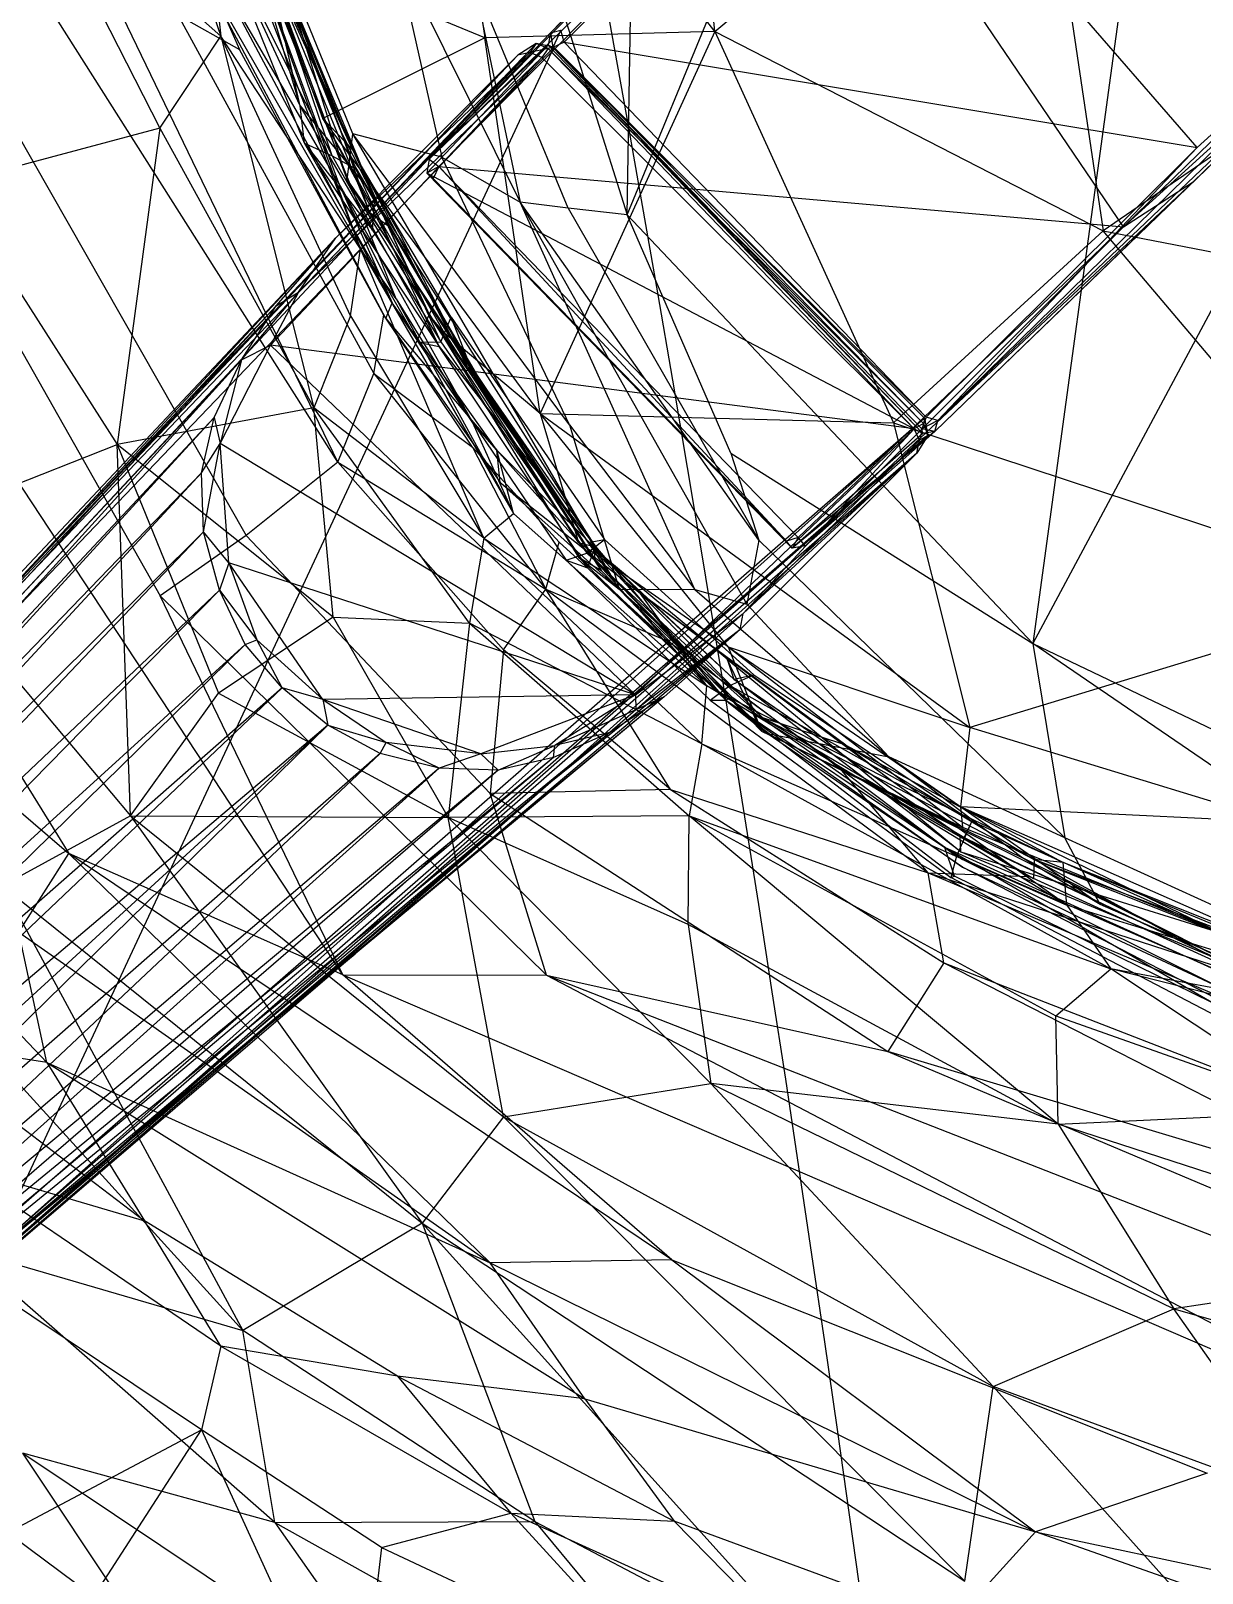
# Model space of a CAD drawing. Extents: x 11992 to 29481, y -6727 to 6811.
# Drawn here: x 17025.2 to 17106, y -2082.4 to -1976 of the extents above; entities that cross this region are included whole.
import ezdxf

# ---------------------------------------------------------------- set-up
doc = ezdxf.new("R2010")
doc.units = 0
doc.header["$MEASUREMENT"] = 0
doc.layers.get('0').update_dxf_attribs({"color": 8, "linetype": 'CONTINUOUS'})
doc.layers.add('zoylight 5回路', color=4, linetype='CONTINUOUS')

msp = doc.modelspace()

# ---------------------------------------------------------------- linework, layer by layer
for p, q in [((17066.38, -1988.69, -2066.85), (17070.26, -1758.35, -2066.75)), ((17066.38, -1988.69, -2066.85), (17114.25, -1872.53, -2064.05)), ((17114.25, -1872.53, -2064.05), (17094.37, -2018.26, -2065.02)), ((17072.42, -1976.05, -1987.05), (17067.12, -1919.54, -1983.38)), ((17052.62, -1949.84, -1991.11), (17056.55, -1976.49, -1994.28)), ((17072.42, -1976.05, -1987.05), (17052.62, -1949.84, -1991.11)), ((17031.07, -1955.19, -1947.44), (17038.34, -1976.37, -1948.27)), ((17043.82, -1981.18, -2006.27), (17036.13, -1955.57, -2007.04)), ((17128.14, -1955.13, -2063.41), (17094.37, -2018.26, -2065.02)), ((17061.08, -1976.14, -2067.15), (17080.25, -1956.31, -2067.24)), ((17062.02, -1976.79, -2065.98), (17081.98, -1956.72, -2065.64)), ((17105.71, -1984.06, -2065.64), (17081.98, -1956.72, -2065.64)), ((17072.42, -1976.05, -1987.05), (17094.45, -1957.58, -1979.5)), ((17094.45, -1957.58, -1979.5), (17099.22, -1989.81, -1982.55)), ((17052.72, -1984.85, -2112.26), (17079.7, -1958.65, -2113.77)), ((17053.38, -1985.36, -2113.44), (17079.7, -1958.65, -2113.77)), ((17100.61, -1989.53, -2113.77), (17079.7, -1958.65, -2113.77)), ((17052.72, -1984.85, -2112.26), (17077.36, -1959.59, -2112.16)), ((17061.08, -1976.14, -2067.15), (17077.36, -1959.59, -2112.16)), ((17036.72, -1962.07, -1978.47), (17038.34, -1976.37, -1948.27)), ((17036.72, -1962.07, -1978.47), (17047.98, -1991.04, -1978.6)), ((17047.98, -1991.04, -1978.6), (17037.53, -1962.26, -2010.36)), ((17037.53, -1962.26, -2010.36), (17046.46, -1986.49, -2024.39)), ((17050.44, -1994.5, -2005.25), (17037.53, -1962.26, -2010.36)), ((17033.84, -1964.15, -2053.99), (17039.62, -1977.29, -2054.26)), ((17024.74, -1964.33, -1905.97), (17038.34, -1976.37, -1948.27)), ((17024.74, -1964.33, -1905.97), (17034.13, -1982.71, -1913.79)), ((17039.24, -1964.59, -2012.28), (17047.65, -1985.53, -2013.67)), ((17046.01, -1984.62, -2012.48), (17039.24, -1964.59, -2012.28)), ((17126.93, -1964.55, -2066), (17087.8, -2002.88, -2066.36)), ((17126.93, -1964.55, -2066), (17105.71, -1984.06, -2065.64)), ((17046.75, -2041.13, -2070.78), (16996.96, -1965.52, -2070.35)), ((17125.34, -1965.46, -2113.59), (17100.61, -1989.53, -2113.77)), ((17126.41, -1966.1, -2112.63), (17100.61, -1989.53, -2113.77)), ((17126.41, -1966.1, -2112.63), (17105.43, -1986.41, -2112.22)), ((17059.34, -1966.45, -2066.95), (17066.38, -1988.69, -2066.85)), ((17087.6, -2003.65, -2067.2), (17125.99, -1966.53, -2067.24)), ((17087.8, -2002.88, -2066.36), (17125.99, -1966.53, -2067.24)), ((17125.99, -1966.53, -2067.24), (17105.43, -1986.41, -2112.22)), ((17007.85, -1968.55, -2069.93), (17034.14, -2014.98, -2070.36)), ((17043.82, -1981.18, -2006.27), (17038.13, -1968.94, -2007.81)), ((17038.13, -1968.94, -2007.81), (17046.01, -1984.62, -2012.48)), ((17044.1, -1983.74, -2008.18), (17038.13, -1968.94, -2007.81)), ((17040.82, -1969.46, -2012.16), (17047.06, -1986.28, -2013.65)), ((17040.82, -1969.46, -2012.16), (17048.6, -1988.5, -2012.23)), ((17047.45, -1983.11, -2027.38), (17041.89, -1969.53, -2022.95)), ((17047.06, -1986.28, -2013.65), (17041.89, -1969.53, -2022.95)), ((17129.62, -1968.9, -1974.66), (17099.22, -1989.81, -1982.55)), ((17050.15, -1994.77, -2048.01), (17036.1, -1970.27, -2054.07)), ((17049.71, -1995.84, -2054.86), (17036.1, -1970.27, -2054.07)), ((17047.41, -1984.18, -2007.78), (17040.98, -1970.05, -2006.82)), ((17056.55, -1976.49, -1994.28), (17040.98, -1970.05, -2006.82)), ((17045.38, -1982.05, -2006.88), (17040.98, -1970.05, -2006.82)), ((17041.76, -1970.1, -2012.37), (17046.63, -1982.97, -2012.84)), ((17047.39, -1985, -2012.88), (17041.76, -1970.1, -2012.37)), ((17050.38, -1970.48, -2055.82), (17058.99, -1987.81, -2061.53)), ((17050.38, -1970.48, -2055.82), (17053.58, -1984.72, -2050.11)), ((17041.41, -1970.73, -2006.81), (17048.95, -1987.46, -2007.07)), ((17043.82, -1981.18, -2006.27), (17041.41, -1970.73, -2006.81)), ((17047.41, -1984.18, -2007.78), (17042.13, -1971.17, -2007.78)), ((17042.13, -1971.17, -2007.78), (17047.97, -1985.22, -2007.86)), ((17046.4, -2005.75, -2064.95), (17030.18, -1972.13, -2062.49)), ((17037.96, -1971.91, -2047.29), (17050.15, -1994.77, -2048.01)), ((17046.46, -1986.49, -2024.39), (17037.96, -1971.91, -2047.29)), ((17062.29, -1988.23, -2065.4), (17055.77, -1972.47, -2065.23)), ((17055.77, -1972.47, -2065.23), (17058.99, -1987.81, -2061.53)), ((17046.4, -2005.75, -2064.95), (17027.12, -1975.34, -2065.5)), ((17035.37, -1974.9, -2059.13), (17039.62, -1977.29, -2054.26)), ((17035.37, -1974.9, -2059.13), (17048.89, -1999.65, -2059.83)), ((17060.1, -1976.88, -2067.28), (17002.1, -2037.64, -2360.91)), ((17060.1, -1976.88, -2067.28), (17003.16, -2037.84, -2360.97)), ((17020.79, -1976.98, -2068.55), (17040.08, -2010.81, -2069.04)), ((17034.13, -1982.71, -1913.79), (17038.34, -1976.37, -1948.27)), ((17047.98, -1991.04, -1978.6), (17038.34, -1976.37, -1948.27)), ((17038.34, -1976.37, -1948.27), (17044.76, -2002.02, -1915.23)), ((17047.28, -1995.66, -1948.66), (17038.34, -1976.37, -1948.27)), ((17056.55, -1976.49, -1994.28), (17045.38, -1982.05, -2006.88)), ((17060.91, -1976.98, -2067.1), (17052.55, -1985.82, -2112.65)), ((17061.08, -1976.14, -2067.15), (17052.72, -1984.85, -2112.26)), ((17052.72, -1984.85, -2112.26), (17060.91, -1976.98, -2067.1)), ((17072.42, -1976.05, -1987.05), (17056.55, -1976.49, -1994.28)), ((17060.36, -2002.41, -2001.41), (17056.55, -1976.49, -1994.28)), ((17060.1, -1976.88, -2067.28), (17058.82, -1977.69, -2067.13)), ((17060.1, -1976.88, -2067.28), (17059.66, -1977.5, -2066.26)), ((17061.3, -1977.13, -2067.17), (17060.1, -1976.88, -2067.28)), ((17060.91, -1977.21, -2066.29), (17060.1, -1976.88, -2067.28)), ((17072.42, -1976.05, -1987.05), (17060.36, -2002.41, -2001.41)), ((17061.08, -1976.14, -2067.15), (17060.91, -1976.98, -2067.1)), ((17061.24, -1977.14, -2066.46), (17060.91, -1976.98, -2067.1)), ((17086.77, -2003.78, -2067.17), (17060.91, -1976.98, -2067.1)), ((17061.08, -1976.14, -2067.15), (17061.8, -1975.95, -2066.36)), ((17061.08, -1976.14, -2067.15), (17061.24, -1977.14, -2066.46)), ((17061.8, -1975.95, -2066.36), (17061.24, -1977.14, -2066.46)), ((17062.02, -1976.79, -2065.98), (17061.24, -1977.14, -2066.46)), ((17062.02, -1976.79, -2065.98), (17061.8, -1975.95, -2066.36)), ((17062.02, -1976.79, -2065.98), (17105.71, -1984.06, -2065.64)), ((17062.02, -1976.79, -2065.98), (17087, -2002.65, -2065.99)), ((17072.42, -1976.05, -1987.05), (17084.75, -2003.04, -1989.67)), ((17072.42, -1976.05, -1987.05), (17099.22, -1989.81, -1982.55)), ((17058.82, -1977.69, -2067.13), (16993.86, -2045.97, -2399.01)), ((17058.82, -1977.69, -2067.13), (17002.1, -2037.64, -2360.91)), ((17061.3, -1977.13, -2067.17), (17003.16, -2037.84, -2360.97)), ((17061.3, -1977.13, -2067.17), (17023.64, -2057.91, -2361.45)), ((17049.58, -1995.62, -2054.85), (17039.62, -1977.29, -2054.26)), ((17060.48, -1977.83, -2065.84), (17041.76, -1997.68, -2065.78)), ((17043.7, -1994.04, -2066), (17059.66, -1977.5, -2066.26)), ((17060.48, -1977.83, -2065.84), (17043.7, -1994.04, -2066)), ((17046.26, -1990.29, -2067.01), (17059.66, -1977.5, -2066.26)), ((17046.26, -1990.29, -2067.01), (17058.82, -1977.69, -2067.13)), ((17059.66, -1977.5, -2066.26), (17058.82, -1977.69, -2067.13)), ((17060.91, -1977.21, -2066.29), (17059.66, -1977.5, -2066.26)), ((17060.48, -1977.83, -2065.84), (17059.66, -1977.5, -2066.26)), ((17060.91, -1977.21, -2066.29), (17060.48, -1977.83, -2065.84)), ((17060.48, -1977.83, -2065.84), (17086.17, -2003.45, -2065.83)), ((17061.3, -1977.13, -2067.17), (17060.91, -1977.21, -2066.29)), ((17060.91, -1977.21, -2066.29), (17086.82, -2003.08, -2066.33)), ((17060.91, -1977.21, -2066.29), (17086.17, -2003.45, -2065.83)), ((17086.71, -2003.46, -2066.49), (17061.24, -1977.14, -2066.46)), ((17087, -2002.65, -2065.99), (17061.24, -1977.14, -2066.46)), ((17086.77, -2003.78, -2067.17), (17061.24, -1977.14, -2066.46)), ((17061.3, -1977.13, -2067.17), (17086.82, -2003.08, -2066.33)), ((17061.3, -1977.13, -2067.17), (17086.88, -2002.73, -2067.23)), ((17048.81, -1989.75, -2007.24), (17043.82, -1981.18, -2006.27)), ((17043.82, -1981.18, -2006.27), (17048.95, -1987.46, -2007.07)), ((17044.1, -1983.74, -2008.18), (17043.82, -1981.18, -2006.27)), ((17060.36, -2002.41, -2001.41), (17045.38, -1982.05, -2006.88)), ((17053.76, -1996.87, -2005.03), (17045.38, -1982.05, -2006.88)), ((17045.38, -1982.05, -2006.88), (17052.76, -1995.66, -2008.06)), ((17045.38, -1982.05, -2006.88), (17047.41, -1984.18, -2007.78)), ((16996.67, -1982.46, -2069.85), (17027.85, -2032.76, -2069.98)), ((17034.13, -1982.71, -1913.79), (17019.69, -1986.56, -1853.44)), ((17034.13, -1982.71, -1913.79), (17031.18, -2004.55, -1856.57)), ((17034.13, -1982.71, -1913.79), (17044.76, -2002.02, -1915.23)), ((17048.6, -1988.5, -2012.23), (17046.63, -1982.97, -2012.84)), ((17049.94, -1989.51, -2013.15), (17046.63, -1982.97, -2012.84)), ((17047.06, -1986.28, -2013.65), (17047.45, -1983.11, -2027.38)), ((17062.4, -2003.18, -2048.01), (17047.45, -1983.11, -2027.38)), ((17053.58, -1984.72, -2050.11), (17047.45, -1983.11, -2027.38)), ((17065.82, -2014.52, -2032.78), (17047.45, -1983.11, -2027.38)), ((17051.95, -1997.48, -2009.05), (17044.1, -1983.74, -2008.18)), ((17044.1, -1983.74, -2008.18), (17053.39, -1997.79, -2013.46)), ((17044.1, -1983.74, -2008.18), (17046.01, -1984.62, -2012.48)), ((17044.1, -1983.74, -2008.18), (17048.81, -1989.75, -2007.24)), ((17055.38, -1999.23, -2007.39), (17047.41, -1984.18, -2007.78)), ((17047.41, -1984.18, -2007.78), (17052.76, -1995.66, -2008.06)), ((17087, -2002.65, -2065.99), (17105.71, -1984.06, -2065.64)), ((17087.8, -2002.88, -2066.36), (17105.71, -1984.06, -2065.64)), ((17046.01, -1984.62, -2012.48), (17053.39, -1997.79, -2013.46)), ((17046.01, -1984.62, -2012.48), (17047.65, -1985.53, -2013.67)), ((17056.3, -2000.21, -2013.81), (17047.39, -1985, -2012.88)), ((17047.39, -1985, -2012.88), (17047.65, -1985.53, -2013.67)), ((17056.3, -2000.21, -2013.81), (17047.65, -1985.53, -2013.67)), ((17053.39, -1997.79, -2013.46), (17047.65, -1985.53, -2013.67)), ((17064.19, -2011.58, -2015.83), (17047.65, -1985.53, -2013.67)), ((17054.22, -1995.75, -2006.81), (17047.97, -1985.22, -2007.86)), ((17048.95, -1987.46, -2007.07), (17047.97, -1985.22, -2007.86)), ((17050.72, -1990.06, -2008.13), (17047.97, -1985.22, -2007.86)), ((17052.72, -1984.85, -2112.26), (17052.55, -1985.82, -2112.65)), ((17053.38, -1985.36, -2113.44), (17052.55, -1985.82, -2112.65)), ((17052.72, -1984.85, -2112.26), (17053.38, -1985.36, -2113.44)), ((17053.38, -1985.36, -2113.44), (17052.99, -1986.19, -2113.19)), ((17053.38, -1985.36, -2113.44), (17100.61, -1989.53, -2113.77)), ((17053.38, -1985.36, -2113.44), (17078.18, -2010.96, -2113.41)), ((17053.38, -1985.36, -2113.44), (17077.36, -2011.22, -2113.21)), ((17062.4, -2003.18, -2048.01), (17053.58, -1984.72, -2050.11)), ((17053.58, -1984.72, -2050.11), (17058.99, -1987.81, -2061.53)), ((17019.69, -1986.56, -1853.44), (17031.18, -2004.55, -1856.57)), ((17050.44, -1994.5, -2005.25), (17046.46, -1986.49, -2024.39)), ((17046.46, -1986.49, -2024.39), (17050.15, -1994.77, -2048.01)), ((17046.46, -1986.49, -2024.39), (17055.73, -2003.04, -2021.26)), ((17047.06, -1986.28, -2013.65), (17065.82, -2014.52, -2032.78)), ((17047.06, -1986.28, -2013.65), (17048.6, -1988.5, -2012.23)), ((17063.07, -2012.36, -2014.02), (17047.06, -1986.28, -2013.65)), ((17052.99, -1986.19, -2113.19), (17052.55, -1985.82, -2112.65)), ((17077.76, -2011.7, -2112.68), (17052.55, -1985.82, -2112.65)), ((17086.77, -2003.78, -2067.17), (17052.55, -1985.82, -2112.65)), ((17052.99, -1986.19, -2113.19), (17077.36, -2011.22, -2113.21)), ((17052.99, -1986.19, -2113.19), (17077.76, -2011.7, -2112.68)), ((17078.68, -2011.52, -2112.3), (17105.43, -1986.41, -2112.22)), ((17087.6, -2003.65, -2067.2), (17105.43, -1986.41, -2112.22)), ((17100.61, -1989.53, -2113.77), (17105.43, -1986.41, -2112.22)), ((17048.81, -1989.75, -2007.24), (17048.95, -1987.46, -2007.07)), ((17053.51, -1997.45, -2006.32), (17048.95, -1987.46, -2007.07)), ((17048.6, -1988.5, -2012.23), (17049.94, -1989.51, -2013.15)), ((17056.24, -2000.18, -2013.81), (17048.6, -1988.5, -2012.23)), ((17064.59, -2013.25, -2013.75), (17048.6, -1988.5, -2012.23)), ((17062.29, -1988.23, -2065.4), (17058.99, -1987.81, -2061.53)), ((17075.45, -2011.13, -2063.78), (17058.99, -1987.81, -2061.53)), ((17071.04, -2014.54, -2053.5), (17058.99, -1987.81, -2061.53)), ((17058.99, -1987.81, -2061.53), (17074.63, -2015.55, -2058.73)), ((17062.29, -1988.23, -2065.4), (17075.45, -2011.13, -2063.78)), ((17066.38, -1988.69, -2066.85), (17062.29, -1988.23, -2065.4)), ((17073.53, -2005.14, -2065.24), (17066.38, -1988.69, -2066.85)), ((17066.38, -1988.69, -2066.85), (17094.37, -2018.26, -2065.02)), ((17048.81, -1989.75, -2007.24), (17053.51, -1997.45, -2006.32)), ((17056.24, -2000.18, -2013.81), (17049.94, -1989.51, -2013.15)), ((17078.18, -2010.96, -2113.41), (17100.61, -1989.53, -2113.77)), ((17078.68, -2011.52, -2112.3), (17100.61, -1989.53, -2113.77)), ((17046.26, -1990.29, -2067.01), (16993.86, -2045.97, -2399.01)), ((17046.26, -1990.29, -2067.01), (17011.41, -2027.81, -2268.07)), ((17042.15, -1994.97, -2067.07), (17046.26, -1990.29, -2067.01)), ((17043.7, -1994.04, -2066), (17046.26, -1990.29, -2067.01)), ((17055.84, -1999.87, -2007.46), (17050.72, -1990.06, -2008.13)), ((17084.75, -2003.04, -1989.67), (17099.22, -1989.81, -1982.55)), ((17120.36, -2014.81, -1984.71), (17099.22, -1989.81, -1982.55)), ((17099.22, -1989.81, -1982.55), (17155.69, -2000.72, -1976.81)), ((17047.28, -1995.66, -1948.66), (17047.98, -1991.04, -1978.6)), ((17047.98, -1991.04, -1978.6), (17058.52, -2009.3, -1981.8)), ((17050.44, -1994.5, -2005.25), (17047.98, -1991.04, -1978.6)), ((17056.49, -2011.01, -1947.76), (17047.98, -1991.04, -1978.6)), ((17039.76, -1998.69, -2066.68), (17043.7, -1994.04, -2066)), ((17043.7, -1994.04, -2066), (17041.76, -1997.68, -2065.78)), ((17042.15, -1994.97, -2067.07), (17043.7, -1994.04, -2066)), ((17042.15, -1994.97, -2067.07), (16985.63, -2056.51, -2399)), ((17042.15, -1994.97, -2067.07), (17011.41, -2027.81, -2268.07)), ((17039.76, -1998.69, -2066.68), (17042.15, -1994.97, -2067.07)), ((17049.71, -1995.84, -2054.86), (17050.15, -1994.77, -2048.01)), ((17057.37, -2004.94, -2046.91), (17050.15, -1994.77, -2048.01)), ((17055.73, -2003.04, -2021.26), (17050.15, -1994.77, -2048.01)), ((17050.44, -1994.5, -2005.25), (17058.52, -2009.3, -1981.8)), ((17050.44, -1994.5, -2005.25), (17055.73, -2003.04, -2021.26)), ((17047.28, -1995.66, -1948.66), (17044.76, -2002.02, -1915.23)), ((17047.28, -1995.66, -1948.66), (17056.49, -2011.01, -1947.76)), ((17048.89, -1999.65, -2059.83), (17049.58, -1995.62, -2054.85)), ((17055.7, -2004.73, -2055.17), (17049.58, -1995.62, -2054.85)), ((17049.71, -1995.84, -2054.86), (17057.37, -2004.94, -2046.91)), ((17049.71, -1995.84, -2054.86), (17057.61, -2007.16, -2055.28)), ((17052.76, -1995.66, -2008.06), (17063.81, -2011.5, -2007.58)), ((17055.38, -1999.23, -2007.39), (17052.76, -1995.66, -2008.06)), ((17063.01, -2011.31, -2006.31), (17052.76, -1995.66, -2008.06)), ((17053.76, -1996.87, -2005.03), (17052.76, -1995.66, -2008.06)), ((17053.51, -1997.45, -2006.32), (17054.22, -1995.75, -2006.81)), ((17054.22, -1995.75, -2006.81), (17064.8, -2011.09, -2006.82)), ((17055.84, -1999.87, -2007.46), (17054.22, -1995.75, -2006.81)), ((17060.36, -2002.41, -2001.41), (17053.76, -1996.87, -2005.03)), ((17053.76, -1996.87, -2005.03), (17063.01, -2011.31, -2006.31)), ((17038.28, -2004.47, -2065.87), (17041.76, -1997.68, -2065.78)), ((17039.76, -1998.69, -2066.68), (17041.76, -1997.68, -2065.78)), ((17066.94, -2021.8, -2065.77), (17041.76, -1997.68, -2065.78)), ((17086.17, -2003.45, -2065.83), (17041.76, -1997.68, -2065.78)), ((17051.95, -1997.48, -2009.05), (17053.51, -1997.45, -2006.32)), ((17051.95, -1997.48, -2009.05), (17053.39, -1997.79, -2013.46)), ((17051.95, -1997.48, -2009.05), (17062.17, -2012.51, -2009.22)), ((17063.63, -2013.04, -2014.11), (17053.39, -1997.79, -2013.46)), ((17053.39, -1997.79, -2013.46), (17064.19, -2011.58, -2015.83)), ((17053.51, -1997.45, -2006.32), (17063.58, -2012.03, -2006.21)), ((17039.76, -1998.69, -2066.68), (16982.91, -2061.35, -2399)), ((17039.76, -1998.69, -2066.68), (16985.63, -2056.51, -2399)), ((17037.88, -2002.68, -2067.05), (17039.76, -1998.69, -2066.68)), ((17039.76, -1998.69, -2066.68), (17038.28, -2004.47, -2065.87)), ((17055.38, -1999.23, -2007.39), (17063.81, -2011.5, -2007.58)), ((17046.4, -2005.75, -2064.95), (17048.89, -1999.65, -2059.83)), ((17048.89, -1999.65, -2059.83), (17060.77, -2014.52, -2060.33)), ((17048.89, -1999.65, -2059.83), (17055.7, -2004.73, -2055.17)), ((17055.84, -1999.87, -2007.46), (17063.68, -2011.31, -2007.56)), ((17056.24, -2000.18, -2013.81), (17064.59, -2013.25, -2013.75)), ((17056.3, -2000.21, -2013.81), (17064.19, -2011.58, -2015.83)), ((17056.3, -2000.21, -2013.81), (17064.1, -2012.4, -2013.76)), ((17044.76, -2002.02, -1915.23), (17031.18, -2004.55, -1856.57)), ((17046.09, -2016.46, -1878.38), (17044.76, -2002.02, -1915.23)), ((17055.49, -2016.87, -1914.84), (17044.76, -2002.02, -1915.23)), ((17056.49, -2011.01, -1947.76), (17044.76, -2002.02, -1915.23)), ((17060.36, -2002.41, -2001.41), (17063.01, -2011.31, -2006.31)), ((17060.36, -2002.41, -2001.41), (17084.75, -2003.04, -1989.67)), ((17060.36, -2002.41, -2001.41), (17090.02, -2024.07, -1997.03)), ((17073.33, -2018.5, -2003.22), (17060.36, -2002.41, -2001.41)), ((17037.88, -2002.68, -2067.05), (16982.91, -2061.35, -2399)), ((17037.88, -2002.68, -2067.05), (16988.33, -2056.83, -2360.55)), ((17086.88, -2002.73, -2067.23), (17023.56, -2059.33, -2362.91)), ((17086.88, -2002.73, -2067.23), (17023.64, -2057.91, -2361.45)), ((17037.01, -2006.5, -2066.65), (17037.88, -2002.68, -2067.05)), ((17037.88, -2002.68, -2067.05), (17038.28, -2004.47, -2065.87)), ((17057.37, -2004.94, -2046.91), (17055.73, -2003.04, -2021.26)), ((17058.52, -2009.3, -1981.8), (17055.73, -2003.04, -2021.26)), ((17062.4, -2003.18, -2048.01), (17065.82, -2014.52, -2032.78)), ((17062.4, -2003.18, -2048.01), (17071.04, -2014.54, -2053.5)), ((17066.94, -2021.8, -2065.77), (17086.17, -2003.45, -2065.83)), ((17074.37, -2016.21, -2066.03), (17086.17, -2003.45, -2065.83)), ((17084.75, -2003.04, -1989.67), (17120.36, -2014.81, -1984.71)), ((17084.75, -2003.04, -1989.67), (17090.02, -2024.07, -1997.03)), ((17086.82, -2003.08, -2066.33), (17086.17, -2003.45, -2065.83)), ((17086.55, -2004.23, -2066.25), (17086.17, -2003.45, -2065.83)), ((17086.82, -2003.08, -2066.33), (17086.55, -2004.23, -2066.25)), ((17087, -2002.65, -2065.99), (17086.71, -2003.46, -2066.49)), ((17087.8, -2002.88, -2066.36), (17086.71, -2003.46, -2066.49)), ((17087.6, -2003.65, -2067.2), (17086.71, -2003.46, -2066.49)), ((17086.77, -2003.78, -2067.17), (17086.71, -2003.46, -2066.49)), ((17086.88, -2002.73, -2067.23), (17086.82, -2003.08, -2066.33)), ((17086.82, -2003.08, -2066.33), (17087.12, -2003.93, -2067.29)), ((17086.88, -2002.73, -2067.23), (17087.12, -2003.93, -2067.29)), ((17087.8, -2002.88, -2066.36), (17087, -2002.65, -2065.99)), ((17087.6, -2003.65, -2067.2), (17087.8, -2002.88, -2066.36)), ((17015.72, -2010.66, -1801.22), (17031.18, -2004.55, -1856.57)), ((17087.12, -2003.93, -2067.29), (17021.79, -2061.49, -2366.89)), ((17087.12, -2003.93, -2067.29), (17023.56, -2059.33, -2362.91)), ((17046.09, -2016.46, -1878.38), (17031.18, -2004.55, -1856.57)), ((17031.18, -2004.55, -1856.57), (17038.18, -2021.69, -1838.96)), ((17032.1, -2030.15, -1803.24), (17031.18, -2004.55, -1856.57)), ((17037.01, -2006.5, -2066.65), (17038.28, -2004.47, -2065.87)), ((17037.14, -2010.56, -2066.64), (17038.28, -2004.47, -2065.87)), ((17066.94, -2021.8, -2065.77), (17038.28, -2004.47, -2065.87)), ((17038.89, -2012.7, -2065.8), (17038.28, -2004.47, -2065.87)), ((17086.55, -2004.23, -2066.25), (17074.37, -2016.21, -2066.03)), ((17087.6, -2003.65, -2067.2), (17077.76, -2011.7, -2112.68)), ((17086.77, -2003.78, -2067.17), (17077.76, -2011.7, -2112.68)), ((17078.68, -2011.52, -2112.3), (17087.6, -2003.65, -2067.2)), ((17087.12, -2003.93, -2067.29), (17086.35, -2005.14, -2067.1)), ((17086.35, -2005.14, -2067.1), (17086.55, -2004.23, -2066.25)), ((17087.12, -2003.93, -2067.29), (17086.55, -2004.23, -2066.25)), ((17087.6, -2003.65, -2067.2), (17086.77, -2003.78, -2067.17)), ((17086.35, -2005.14, -2067.1), (17021.79, -2061.49, -2366.89)), ((17055.7, -2004.73, -2055.17), (17060.77, -2014.52, -2060.33)), ((17055.7, -2004.73, -2055.17), (17061.68, -2011.27, -2055.45)), ((17057.37, -2004.94, -2046.91), (17067.27, -2014.8, -2046.63)), ((17057.61, -2007.16, -2055.28), (17057.37, -2004.94, -2046.91)), ((17058.52, -2009.3, -1981.8), (17057.37, -2004.94, -2046.91)), ((17071.87, -2021.19, -1991.8), (17057.37, -2004.94, -2046.91)), ((17086.35, -2005.14, -2067.1), (17061.1, -2027.83, -2162.83)), ((17073.53, -2005.14, -2065.24), (17094.37, -2018.26, -2065.02)), ((17073.53, -2005.14, -2065.24), (17075.45, -2011.13, -2063.78)), ((17086.35, -2005.14, -2067.1), (17074.17, -2017.31, -2067.04)), ((17086.35, -2005.14, -2067.1), (17074.37, -2016.21, -2066.03)), ((17037.01, -2006.5, -2066.65), (16987.56, -2059.82, -2360.64)), ((17037.01, -2006.5, -2066.65), (16988.33, -2056.83, -2360.55)), ((17037.14, -2010.56, -2066.64), (17037.01, -2006.5, -2066.65)), ((17046.4, -2005.75, -2064.95), (17040.08, -2010.81, -2069.04)), ((17046.4, -2005.75, -2064.95), (17060.77, -2014.52, -2060.33)), ((17046.4, -2005.75, -2064.95), (17057.83, -2018.7, -2065.3)), ((17057.61, -2007.16, -2055.28), (17067.27, -2014.8, -2046.63)), ((17057.61, -2007.16, -2055.28), (17075.74, -2023.4, -2055.99)), ((17056.49, -2011.01, -1947.76), (17058.52, -2009.3, -1981.8)), ((17058.52, -2009.3, -1981.8), (17071.87, -2021.19, -1991.8)), ((17037.14, -2010.56, -2066.64), (16987.31, -2062.88, -2361.66)), ((17037.14, -2010.56, -2066.64), (16987.56, -2059.82, -2360.64)), ((17015.72, -2010.66, -1801.22), (17032.1, -2030.15, -1803.24)), ((17040.08, -2010.81, -2069.04), (17034.14, -2014.98, -2070.36)), ((17038.25, -2014.58, -2066.63), (17037.14, -2010.56, -2066.64)), ((17038.89, -2012.7, -2065.8), (17037.14, -2010.56, -2066.64)), ((17040.08, -2010.81, -2069.04), (17056.91, -2028.61, -2069.37)), ((17056.49, -2011.01, -1947.76), (17055.49, -2016.87, -1914.84)), ((17056.49, -2011.01, -1947.76), (17071.52, -2025.19, -1953.04)), ((17056.49, -2011.01, -1947.76), (17071.87, -2021.19, -1991.8)), ((17078.18, -2010.96, -2113.41), (17077.36, -2011.22, -2113.21)), ((17078.18, -2010.96, -2113.41), (17077.76, -2011.7, -2112.68)), ((17078.68, -2011.52, -2112.3), (17078.18, -2010.96, -2113.41)), ((17060.77, -2014.52, -2060.33), (17061.68, -2011.27, -2055.45)), ((17069.18, -2018.1, -2055.75), (17061.68, -2011.27, -2055.45)), ((17062.17, -2012.51, -2009.22), (17063.58, -2012.03, -2006.21)), ((17063.01, -2011.31, -2006.31), (17075.65, -2024.32, -2008.95)), ((17063.01, -2011.31, -2006.31), (17063.81, -2011.5, -2007.58)), ((17073.33, -2018.5, -2003.22), (17063.01, -2011.31, -2006.31)), ((17063.58, -2012.03, -2006.21), (17064.8, -2011.09, -2006.82)), ((17073.46, -2021.16, -2005.58), (17063.58, -2012.03, -2006.21)), ((17063.63, -2013.04, -2014.11), (17064.19, -2011.58, -2015.83)), ((17063.68, -2011.31, -2007.56), (17064.8, -2011.09, -2006.82)), ((17073.72, -2020.73, -2006.84), (17063.68, -2011.31, -2007.56)), ((17073.26, -2019.34, -2008.35), (17063.81, -2011.5, -2007.58)), ((17075.65, -2024.32, -2008.95), (17063.81, -2011.5, -2007.58)), ((17063.81, -2011.5, -2007.58), (17073.72, -2020.73, -2006.84)), ((17064.19, -2011.58, -2015.83), (17064.1, -2012.4, -2013.76)), ((17064.19, -2011.58, -2015.83), (17073.19, -2022.19, -2013.96)), ((17064.8, -2011.09, -2006.82), (17075.12, -2020.42, -2006.51)), ((17075.45, -2011.13, -2063.78), (17074.63, -2015.55, -2058.73)), ((17075.45, -2011.13, -2063.78), (17096.56, -2031.67, -2062.76)), ((17077.76, -2011.7, -2112.68), (17077.36, -2011.22, -2113.21)), ((17078.68, -2011.52, -2112.3), (17077.76, -2011.7, -2112.68)), ((17038.89, -2012.7, -2065.8), (17038.25, -2014.58, -2066.63)), ((17066.94, -2021.8, -2065.77), (17038.89, -2012.7, -2065.8)), ((17045.38, -2022.13, -2065.8), (17038.89, -2012.7, -2065.8)), ((17038.89, -2012.7, -2065.8), (17040.81, -2018.01, -2066.01)), ((17072.1, -2022.18, -2008.43), (17062.17, -2012.51, -2009.22)), ((17062.17, -2012.51, -2009.22), (17063.63, -2013.04, -2014.11)), ((17073.37, -2022.33, -2013.32), (17063.07, -2012.36, -2014.02)), ((17063.07, -2012.36, -2014.02), (17065.82, -2014.52, -2032.78)), ((17064.59, -2013.25, -2013.75), (17063.07, -2012.36, -2014.02)), ((17063.63, -2013.04, -2014.11), (17073.19, -2022.19, -2013.96)), ((17073.6, -2021.94, -2013.29), (17064.1, -2012.4, -2013.76)), ((17005.95, -2014.02, -2067.94), (17027.85, -2032.76, -2069.98)), ((17073.37, -2022.33, -2013.32), (17064.59, -2013.25, -2013.75)), ((17038.25, -2014.58, -2066.63), (16987.31, -2062.88, -2361.66)), ((17038.25, -2014.58, -2066.63), (16987.91, -2065.76, -2361.83)), ((17046.75, -2041.13, -2070.78), (17034.14, -2014.98, -2070.36)), ((17034.14, -2014.98, -2070.36), (17060.81, -2041.14, -2070.74)), ((17040.01, -2018.33, -2066.99), (17038.25, -2014.58, -2066.63)), ((17038.25, -2014.58, -2066.63), (17040.81, -2018.01, -2066.01)), ((17057.83, -2018.7, -2065.3), (17060.77, -2014.52, -2060.33)), ((17060.77, -2014.52, -2060.33), (17069.18, -2018.1, -2055.75)), ((17060.77, -2014.52, -2060.33), (17087.15, -2034.08, -2061.13)), ((17069.37, -2028.35, -2065.62), (17060.77, -2014.52, -2060.33)), ((17076.04, -2024.49, -2031.28), (17065.82, -2014.52, -2032.78)), ((17065.82, -2014.52, -2032.78), (17071.04, -2014.54, -2053.5)), ((17084.6, -2027.74, -2020.87), (17067.27, -2014.8, -2046.63)), ((17081.46, -2025.29, -2047.47), (17067.27, -2014.8, -2046.63)), ((17075.74, -2023.4, -2055.99), (17067.27, -2014.8, -2046.63)), ((17071.87, -2021.19, -1991.8), (17067.27, -2014.8, -2046.63)), ((17071.04, -2014.54, -2053.5), (17074.63, -2015.55, -2058.73)), ((17071.04, -2014.54, -2053.5), (17084.42, -2026.08, -2058.16)), ((17120.36, -2014.81, -1984.71), (17090.02, -2024.07, -1997.03)), ((17066.94, -2021.8, -2065.77), (17074.37, -2016.21, -2066.03)), ((17074.37, -2016.21, -2066.03), (17066.98, -2022.84, -2066.25)), ((17074.17, -2017.31, -2067.04), (17074.37, -2016.21, -2066.03)), ((17074.63, -2015.55, -2058.73), (17084.42, -2026.08, -2058.16)), ((17046.09, -2016.46, -1878.38), (17038.18, -2021.69, -1838.96)), ((17046.09, -2016.46, -1878.38), (17055.49, -2016.87, -1914.84)), ((17046.09, -2016.46, -1878.38), (17054.03, -2030.28, -1859.9)), ((17074.17, -2017.31, -2067.04), (17047.61, -2039.67, -2194.54)), ((17055.49, -2016.87, -1914.84), (17054.03, -2030.28, -1859.9)), ((17071.52, -2025.19, -1953.04), (17055.49, -2016.87, -1914.84)), ((17055.49, -2016.87, -1914.84), (17070.66, -2030.15, -1918.75)), ((17074.17, -2017.31, -2067.04), (17061.1, -2027.83, -2162.83)), ((17074.17, -2017.31, -2067.04), (17066.98, -2022.84, -2066.25)), ((17074.17, -2017.31, -2067.04), (17068.92, -2021.95, -2067.1)), ((17040.01, -2018.33, -2066.99), (16987.91, -2065.76, -2361.83)), ((17040.01, -2018.33, -2066.99), (16989.07, -2068.32, -2361.8)), ((17040.01, -2018.33, -2066.99), (17040.81, -2018.01, -2066.01)), ((17042.57, -2021.33, -2066.63), (17040.01, -2018.33, -2066.99)), ((17045.38, -2022.13, -2065.8), (17040.81, -2018.01, -2066.01)), ((17042.57, -2021.33, -2066.63), (17040.81, -2018.01, -2066.01)), ((17080.92, -2026.73, -2056.16), (17069.18, -2018.1, -2055.75)), ((17073.33, -2018.5, -2003.22), (17075.65, -2024.32, -2008.95)), ((17073.33, -2018.5, -2003.22), (17090.02, -2024.07, -1997.03)), ((17073.33, -2018.5, -2003.22), (17089.36, -2029.53, -2002.57)), ((17073.33, -2018.5, -2003.22), (17089.51, -2030.94, -2005.66)), ((17094.37, -2018.26, -2065.02), (17096.56, -2031.67, -2062.76)), ((17094.37, -2018.26, -2065.02), (17148.58, -2044.26, -2063.88)), ((17120.2, -2035.95, -2064.14), (17094.37, -2018.26, -2065.02)), ((17057.83, -2018.7, -2065.3), (17056.91, -2028.61, -2069.37)), ((17069.37, -2028.35, -2065.62), (17057.83, -2018.7, -2065.3)), ((17073.26, -2019.34, -2008.35), (17073.72, -2020.73, -2006.84)), ((17073.26, -2019.34, -2008.35), (17089.4, -2032.64, -2007.11)), ((17075.65, -2024.32, -2008.95), (17073.26, -2019.34, -2008.35)), ((17073.46, -2021.16, -2005.58), (17075.12, -2020.42, -2006.51)), ((17073.72, -2020.73, -2006.84), (17075.12, -2020.42, -2006.51)), ((17075.12, -2020.42, -2006.51), (17090.16, -2030.53, -2004.35)), ((17042.57, -2021.33, -2066.63), (16989.07, -2068.32, -2361.8)), ((17042.57, -2021.33, -2066.63), (16990.71, -2070.52, -2361.88)), ((17032.1, -2030.15, -1803.24), (17038.18, -2021.69, -1838.96)), ((17038.18, -2021.69, -1838.96), (17054.03, -2030.28, -1859.9)), ((17045.38, -2022.13, -2065.8), (17042.57, -2021.33, -2066.63)), ((17045.71, -2023.9, -2066.65), (17042.57, -2021.33, -2066.63)), ((17071.52, -2025.19, -1953.04), (17071.87, -2021.19, -1991.8)), ((17096.7, -2036.33, -1986.42), (17071.87, -2021.19, -1991.8)), ((17071.87, -2021.19, -1991.8), (17084.6, -2027.74, -2020.87)), ((17072.1, -2022.18, -2008.43), (17073.46, -2021.16, -2005.58)), ((17073.46, -2021.16, -2005.58), (17090.16, -2030.53, -2004.35)), ((17073.46, -2021.16, -2005.58), (17089.1, -2032.94, -2004.17)), ((17073.72, -2020.73, -2006.84), (17089.35, -2031.54, -2005.15)), ((17089.4, -2032.64, -2007.11), (17073.72, -2020.73, -2006.84)), ((17073.72, -2020.73, -2006.84), (17089.61, -2031.71, -2005.1)), ((17068.92, -2021.95, -2067.1), (17018.74, -2063.51, -2326.73)), ((17066.94, -2021.8, -2065.77), (17045.38, -2022.13, -2065.8)), ((17056.28, -2025.88, -2065.8), (17045.38, -2022.13, -2065.8)), ((17045.38, -2022.13, -2065.8), (17049.74, -2025.11, -2066.02)), ((17045.38, -2022.13, -2065.8), (17045.71, -2023.9, -2066.65)), ((17068.92, -2021.95, -2067.1), (17047.61, -2039.67, -2194.54)), ((17066.94, -2021.8, -2065.77), (17056.28, -2025.88, -2065.8)), ((17066.94, -2021.8, -2065.77), (17061.37, -2025.3, -2066.02)), ((17068.92, -2021.95, -2067.1), (17065.18, -2024.41, -2067.08)), ((17066.94, -2021.8, -2065.77), (17066.98, -2022.84, -2066.25)), ((17068.92, -2021.95, -2067.1), (17066.98, -2022.84, -2066.25)), ((17072.1, -2022.18, -2008.43), (17073.19, -2022.19, -2013.96)), ((17072.1, -2022.18, -2008.43), (17088.7, -2034.42, -2007.02)), ((17073.19, -2022.19, -2013.96), (17073.6, -2021.94, -2013.29)), ((17073.19, -2022.19, -2013.96), (17088.95, -2034.33, -2010.8)), ((17073.19, -2022.19, -2013.96), (17088.29, -2032.34, -2013.56)), ((17073.37, -2022.33, -2013.32), (17089.52, -2033.7, -2012.07)), ((17073.37, -2022.33, -2013.32), (17076.04, -2024.49, -2031.28)), ((17073.6, -2021.94, -2013.29), (17089.5, -2033.17, -2012.07)), ((17066.98, -2022.84, -2066.25), (17061.37, -2025.3, -2066.02)), ((17066.98, -2022.84, -2066.25), (17065.18, -2024.41, -2067.08)), ((17081.46, -2025.29, -2047.47), (17075.74, -2023.4, -2055.99)), ((17075.74, -2023.4, -2055.99), (17094.45, -2033.17, -2049.81)), ((17075.74, -2023.4, -2055.99), (17094.41, -2034.49, -2056.5)), ((17045.71, -2023.9, -2066.65), (16990.71, -2070.52, -2361.88)), ((17045.71, -2023.9, -2066.65), (16992.91, -2072.23, -2361.68)), ((17045.71, -2023.9, -2066.65), (16995.43, -2073.14, -2361.22)), ((17065.18, -2024.41, -2067.08), (17000.14, -2077.57, -2399)), ((17065.18, -2024.41, -2067.08), (17018.74, -2063.51, -2326.73)), ((17049.33, -2025.85, -2067), (17045.71, -2023.9, -2066.65)), ((17045.71, -2023.9, -2066.65), (17049.74, -2025.11, -2066.02)), ((17065.18, -2024.41, -2067.08), (17061.29, -2026.14, -2067.07)), ((17065.18, -2024.41, -2067.08), (17061.37, -2025.3, -2066.02)), ((17075.65, -2024.32, -2008.95), (17089.51, -2030.94, -2005.66)), ((17089.52, -2033.7, -2012.07), (17076.04, -2024.49, -2031.28)), ((17107.74, -2040.18, -2040.28), (17076.04, -2024.49, -2031.28)), ((17076.04, -2024.49, -2031.28), (17093.61, -2033.03, -2045.92)), ((17076.04, -2024.49, -2031.28), (17084.42, -2026.08, -2058.16)), ((17090.02, -2024.07, -1997.03), (17089.36, -2029.53, -2002.57)), ((17111.34, -2030.6, -1993.82), (17090.02, -2024.07, -1997.03)), ((17049.33, -2025.85, -2067), (16995.43, -2073.14, -2361.22)), ((17049.33, -2025.85, -2067), (16998.52, -2073.68, -2361.14)), ((17049.33, -2025.85, -2067), (17049.74, -2025.11, -2066.02)), ((17053.41, -2026.86, -2066.65), (17049.33, -2025.85, -2067)), ((17056.28, -2025.88, -2065.8), (17049.74, -2025.11, -2066.02)), ((17053.41, -2026.86, -2066.65), (17049.74, -2025.11, -2066.02)), ((17056.28, -2025.88, -2065.8), (17053.41, -2026.86, -2066.65)), ((17056.28, -2025.88, -2065.8), (17061.37, -2025.3, -2066.02)), ((17056.28, -2025.88, -2065.8), (17057.46, -2027, -2066.66)), ((17057.46, -2027, -2066.66), (17061.37, -2025.3, -2066.02)), ((17061.29, -2026.14, -2067.07), (17061.37, -2025.3, -2066.02)), ((17071.52, -2025.19, -1953.04), (17070.66, -2030.15, -1918.75)), ((17071.52, -2025.19, -1953.04), (17099.75, -2040.72, -1955.8)), ((17071.52, -2025.19, -1953.04), (17096.7, -2036.33, -1986.42)), ((17081.46, -2025.29, -2047.47), (17084.6, -2027.74, -2020.87)), ((17081.46, -2025.29, -2047.47), (17094.45, -2033.17, -2049.81)), ((17081.46, -2025.29, -2047.47), (17096.45, -2033.37, -2032.46)), ((17053.41, -2026.86, -2066.65), (16998.52, -2073.68, -2361.14)), ((17061.29, -2026.14, -2067.07), (17000.14, -2077.57, -2399)), ((17053.41, -2026.86, -2066.65), (17001.65, -2073.42, -2360.34)), ((17057.46, -2027, -2066.66), (17001.65, -2073.42, -2360.34)), ((17061.29, -2026.14, -2067.07), (17004.8, -2072.48, -2359.41)), ((17057.46, -2027, -2066.66), (17004.8, -2072.48, -2359.41)), ((17057.46, -2027, -2066.66), (17053.41, -2026.86, -2066.65)), ((17061.29, -2026.14, -2067.07), (17057.46, -2027, -2066.66)), ((17087.15, -2034.08, -2061.13), (17080.92, -2026.73, -2056.16)), ((17080.92, -2026.73, -2056.16), (17094.12, -2034.35, -2056.5)), ((17093.61, -2033.03, -2045.92), (17084.42, -2026.08, -2058.16)), ((17099, -2036.28, -2058.56), (17084.42, -2026.08, -2058.16)), ((17096.56, -2031.67, -2062.76), (17084.42, -2026.08, -2058.16)), ((17007.32, -2027.3, -2065.06), (17026.34, -2047.18, -2065.05)), ((17061.1, -2027.83, -2162.83), (17010.54, -2071.44, -2399.01)), ((17061.1, -2027.83, -2162.83), (17021.79, -2061.49, -2366.89)), ((17061.1, -2027.83, -2162.83), (17047.61, -2039.67, -2194.54)), ((17084.6, -2027.74, -2020.87), (17096.45, -2033.37, -2032.46)), ((17096.7, -2036.33, -1986.42), (17084.6, -2027.74, -2020.87)), ((17069.37, -2028.35, -2065.62), (17056.91, -2028.61, -2069.37)), ((17056.91, -2028.61, -2069.37), (17084.36, -2046.41, -2069.74)), ((17060.81, -2041.14, -2070.74), (17056.91, -2028.61, -2069.37)), ((17069.37, -2028.35, -2065.62), (17087.15, -2034.08, -2061.13)), ((17069.37, -2028.35, -2065.62), (17088.21, -2040.29, -2065.97)), ((17032.1, -2030.15, -1803.24), (17023.27, -2034.99, -1776.09)), ((17032.1, -2030.15, -1803.24), (17054.03, -2030.28, -1859.9)), ((17032.1, -2030.15, -1803.24), (17057.84, -2050.93, -1806.02)), ((17032.1, -2030.15, -1803.24), (17052.22, -2058.27, -1779.22)), ((17070.66, -2030.15, -1918.75), (17054.03, -2030.28, -1859.9)), ((17070.59, -2037.65, -1881.56), (17070.66, -2030.15, -1918.75)), ((17096.12, -2051.43, -1885.4), (17070.66, -2030.15, -1918.75)), ((17070.66, -2030.15, -1918.75), (17095.95, -2043.95, -1921.81)), ((17070.66, -2030.15, -1918.75), (17099.75, -2040.72, -1955.8)), ((17107.44, -2037.49, -2001.72), (17089.36, -2029.53, -2002.57)), ((17089.36, -2029.53, -2002.57), (17107.38, -2038.26, -2004.93)), ((17089.36, -2029.53, -2002.57), (17089.51, -2030.94, -2005.66)), ((17111.34, -2030.6, -1993.82), (17089.36, -2029.53, -2002.57)), ((17070.59, -2037.65, -1881.56), (17054.03, -2030.28, -1859.9)), ((17057.84, -2050.93, -1806.02), (17054.03, -2030.28, -1859.9)), ((17054.03, -2030.28, -1859.9), (17072.15, -2048.63, -1843.48)), ((17090.16, -2030.53, -2004.35), (17089.1, -2032.94, -2004.17)), ((17089.51, -2030.94, -2005.66), (17107.38, -2038.26, -2004.93)), ((17090.16, -2030.53, -2004.35), (17089.61, -2031.71, -2005.1)), ((17090.16, -2030.53, -2004.35), (17112.68, -2040.66, -2000.67)), ((17088.29, -2032.34, -2013.56), (17089.5, -2033.17, -2012.07)), ((17106.72, -2043.04, -2010.22), (17088.29, -2032.34, -2013.56)), ((17088.95, -2034.33, -2010.8), (17088.29, -2032.34, -2013.56)), ((17109.83, -2042.09, -2011.13), (17088.29, -2032.34, -2013.56)), ((17089.4, -2032.64, -2007.11), (17089.35, -2031.54, -2005.15)), ((17107.11, -2040.02, -2002.88), (17089.35, -2031.54, -2005.15)), ((17107.11, -2040.02, -2002.88), (17089.61, -2031.71, -2005.1)), ((17118.13, -2041.52, -2062.29), (17096.56, -2031.67, -2062.76)), ((17099, -2036.28, -2058.56), (17096.56, -2031.67, -2062.76)), ((17024.39, -2038.19, -2067.9), (17027.85, -2032.76, -2069.98)), ((17056.91, -2061, -2067.96), (17027.85, -2032.76, -2069.98)), ((17069.46, -2060.78, -2070.06), (17027.85, -2032.76, -2069.98)), ((17046.75, -2041.13, -2070.78), (17027.85, -2032.76, -2069.98)), ((17089.1, -2032.94, -2004.17), (17088.7, -2034.42, -2007.02)), ((17107.02, -2040.78, -2001.76), (17089.1, -2032.94, -2004.17)), ((17089.4, -2032.64, -2007.11), (17107.11, -2040.02, -2002.88)), ((17089.4, -2032.64, -2007.11), (17107.38, -2038.26, -2004.93)), ((17107.13, -2041.93, -2009.86), (17089.5, -2033.17, -2012.07)), ((17099, -2036.28, -2058.56), (17093.61, -2033.03, -2045.92)), ((17107.74, -2040.18, -2040.28), (17093.61, -2033.03, -2045.92)), ((17094.45, -2033.17, -2049.81), (17094.41, -2034.49, -2056.5)), ((17112.95, -2040.19, -2033.66), (17094.45, -2033.17, -2049.81)), ((17109.04, -2041.17, -2056.58), (17094.45, -2033.17, -2049.81)), ((17096.45, -2033.37, -2032.46), (17094.45, -2033.17, -2049.81)), ((17094.45, -2033.17, -2049.81), (17128.77, -2046.84, -2049.98)), ((17096.7, -2036.33, -1986.42), (17096.45, -2033.37, -2032.46)), ((17112.95, -2040.19, -2033.66), (17096.45, -2033.37, -2032.46)), ((17128.34, -2046.07, -1990.42), (17096.45, -2033.37, -2032.46)), ((17087.15, -2034.08, -2061.13), (17094.12, -2034.35, -2056.5)), ((17087.15, -2034.08, -2061.13), (17109.33, -2041.29, -2056.58)), ((17087.15, -2034.08, -2061.13), (17121.4, -2048.62, -2061.03)), ((17088.21, -2040.29, -2065.97), (17087.15, -2034.08, -2061.13)), ((17088.7, -2034.42, -2007.02), (17088.95, -2034.33, -2010.8)), ((17107.09, -2044.01, -2004.99), (17088.7, -2034.42, -2007.02)), ((17106.72, -2043.04, -2010.22), (17088.95, -2034.33, -2010.8)), ((17106.97, -2042.74, -2009.59), (17089.52, -2033.7, -2012.07)), ((17089.52, -2033.7, -2012.07), (17107.13, -2041.93, -2009.86)), ((17109.33, -2041.29, -2056.58), (17094.12, -2034.35, -2056.5)), ((17023.27, -2034.99, -1776.09), (17052.22, -2058.27, -1779.22)), ((17023.27, -2034.99, -1776.09), (17039.86, -2065.67, -1749.15)), ((17109.04, -2041.17, -2056.58), (17094.41, -2034.49, -2056.5)), ((17096.7, -2036.33, -1986.42), (17099.75, -2040.72, -1955.8)), ((17128.34, -2046.07, -1990.42), (17096.7, -2036.33, -1986.42)), ((17114.55, -2043.03, -2057.97), (17099, -2036.28, -2058.56)), ((17070.59, -2037.65, -1881.56), (17072.15, -2048.63, -1843.48)), ((17096.12, -2051.43, -1885.4), (17070.59, -2037.65, -1881.56)), ((17026.34, -2047.18, -2065.05), (17024.39, -2038.19, -2067.9)), ((17024.39, -2038.19, -2067.9), (17056.91, -2061, -2067.96)), ((17047.61, -2039.67, -2194.54), (17010.54, -2071.44, -2399.01)), ((17018.74, -2063.51, -2326.73), (17047.61, -2039.67, -2194.54)), ((17088.21, -2040.29, -2065.97), (17084.36, -2046.41, -2069.74)), ((17088.21, -2040.29, -2065.97), (17122.56, -2057.89, -2068.02)), ((17088.21, -2040.29, -2065.97), (17120.3, -2052.76, -2065.27)), ((17095.95, -2043.95, -1921.81), (17099.75, -2040.72, -1955.8)), ((17114.53, -2050.55, -1924), (17099.75, -2040.72, -1955.8)), ((17161.33, -2056.39, -1959.53), (17099.75, -2040.72, -1955.8)), ((17128.34, -2046.07, -1990.42), (17099.75, -2040.72, -1955.8)), ((17069.46, -2060.78, -2070.06), (17046.75, -2041.13, -2070.78)), ((17046.75, -2041.13, -2070.78), (17060.81, -2041.14, -2070.74)), ((17046.75, -2041.13, -2070.78), (17126.08, -2075.31, -2070.85)), ((17060.81, -2041.14, -2070.74), (17126.08, -2075.31, -2070.85)), ((17060.81, -2041.14, -2070.74), (17142.39, -2073.08, -2070.57)), ((17060.81, -2041.14, -2070.74), (17084.36, -2046.41, -2069.74)), ((17095.95, -2043.95, -1921.81), (17114.53, -2050.55, -1924)), ((17096.12, -2051.43, -1885.4), (17095.95, -2043.95, -1921.81)), ((17020.23, -2044.07, -1756.48), (17039.86, -2065.67, -1749.15)), ((17016.74, -2045.67, -2060.7), (17033.07, -2058.1, -2060.73)), ((17026.34, -2047.18, -2065.05), (17016.74, -2045.67, -2060.7)), ((17026.34, -2047.18, -2065.05), (17056.91, -2061, -2067.96)), ((17026.34, -2047.18, -2065.05), (17033.07, -2058.1, -2060.73)), ((17026.34, -2047.18, -2065.05), (17063.45, -2070.37, -2065.07)), ((17084.36, -2046.41, -2069.74), (17127, -2064.45, -2069.95)), ((17122.56, -2057.89, -2068.02), (17084.36, -2046.41, -2069.74)), ((17057.84, -2050.93, -1806.02), (17072.15, -2048.63, -1843.48)), ((17096.12, -2051.43, -1885.4), (17072.15, -2048.63, -1843.48)), ((17072.15, -2048.63, -1843.48), (17091.62, -2069.53, -1810.6)), ((17072.15, -2048.63, -1843.48), (17104.08, -2064.16, -1847.76)), ((17057.84, -2050.93, -1806.02), (17052.22, -2058.27, -1779.22)), ((17057.84, -2050.93, -1806.02), (17091.62, -2069.53, -1810.6)), ((17057.84, -2050.93, -1806.02), (17089.66, -2082.97, -1774.11)), ((17096.12, -2051.43, -1885.4), (17114.53, -2050.55, -1924)), ((17125.44, -2060.98, -1889.41), (17096.12, -2051.43, -1885.4)), ((17096.12, -2051.43, -1885.4), (17104.08, -2064.16, -1847.76)), ((17038.33, -2066.75, -2053.26), (17019.94, -2054.24, -2052.92)), ((17019.94, -2054.24, -2052.92), (17033.07, -2058.1, -2060.73)), ((17050.53, -2068.82, -2060.81), (17033.07, -2058.1, -2060.73)), ((17038.33, -2066.75, -2053.26), (17033.07, -2058.1, -2060.73)), ((17052.22, -2058.27, -1779.22), (17039.86, -2065.67, -1749.15)), ((17052.22, -2058.27, -1779.22), (17060, -2078.85, -1750.05)), ((17052.22, -2058.27, -1779.22), (17089.66, -2082.97, -1774.11)), ((17052.22, -2058.27, -1779.22), (17080.52, -2089.61, -1751.59)), ((17036.99, -2072.51, -2023.83), (17019.51, -2060.8, -2023.13)), ((17042.07, -2078.91, -1733.58), (17020.51, -2060.02, -1734.92)), ((17020.51, -2060.02, -1734.92), (17039.86, -2065.67, -1749.15)), ((17069.46, -2060.78, -2070.06), (17056.91, -2061, -2067.96)), ((17056.91, -2061, -2067.96), (17094.54, -2079.55, -2067.25)), ((17063.45, -2070.37, -2065.07), (17056.91, -2061, -2067.96)), ((17069.46, -2060.78, -2070.06), (17094.54, -2079.55, -2067.25)), ((17069.46, -2060.78, -2070.06), (17106.38, -2075.5, -2070.11)), ((17125.44, -2060.98, -1889.41), (17104.08, -2064.16, -1847.76)), ((17032.94, -2086.54, -1721.3), (17000.15, -2062.2, -1717.14)), ((17091.62, -2069.53, -1810.6), (17104.08, -2064.16, -1847.76)), ((17104.08, -2064.16, -1847.76), (17131.29, -2072.06, -1850.83)), ((17113.54, -2077.59, -1813.53), (17104.08, -2064.16, -1847.76)), ((17060, -2078.85, -1750.05), (17039.86, -2065.67, -1749.15)), ((17042.07, -2078.91, -1733.58), (17039.86, -2065.67, -1749.15)), ((17038.33, -2066.75, -2053.26), (17036.99, -2072.51, -2023.83)), ((17050.53, -2068.82, -2060.81), (17038.33, -2066.75, -2053.26)), ((17038.33, -2066.75, -2053.26), (17058.35, -2078.28, -2053.08)), ((17063.45, -2070.37, -2065.07), (17050.53, -2068.82, -2060.81)), ((17050.53, -2068.82, -2060.81), (17058.35, -2078.28, -2053.08)), ((17050.53, -2068.82, -2060.81), (17069.61, -2078.82, -2060.56)), ((17089.66, -2082.97, -1774.11), (17091.62, -2069.53, -1810.6)), ((17105.38, -2084.87, -1785.54), (17091.62, -2069.53, -1810.6)), ((17113.54, -2077.59, -1813.53), (17091.62, -2069.53, -1810.6)), ((17063.45, -2070.37, -2065.07), (17094.54, -2079.55, -2067.25)), ((17063.45, -2070.37, -2065.07), (17069.61, -2078.82, -2060.56)), ((17016.06, -2104.91, -1753.82), (17036.99, -2072.51, -2023.83)), ((17022.73, -2080.08, -1923.26), (17036.99, -2072.51, -2023.83)), ((17049.41, -2080.64, -2019.55), (17036.99, -2072.51, -2023.83)), ((17036.99, -2072.51, -2023.83), (17047.69, -2095.8, -1921.09)), ((17024.68, -2074.12, -1724.89), (17051.18, -2091.85, -1726.59)), ((17042.07, -2078.91, -1733.58), (17024.68, -2074.12, -1724.89)), ((17032.94, -2086.54, -1721.3), (17024.68, -2074.12, -1724.89)), ((17106.38, -2075.5, -2070.11), (17094.54, -2079.55, -2067.25)), ((17042.07, -2078.91, -1733.58), (17060, -2078.85, -1750.05)), ((17042.07, -2078.91, -1733.58), (17075.6, -2097.63, -1735.61)), ((17042.07, -2078.91, -1733.58), (17051.18, -2091.85, -1726.59)), ((17049.41, -2080.64, -2019.55), (17058.35, -2078.28, -2053.08)), ((17058.35, -2078.28, -2053.08), (17069.61, -2078.82, -2060.56)), ((17058.35, -2078.28, -2053.08), (17068.88, -2089.75, -2022.86)), ((17077.66, -2087.01, -2053.27), (17058.35, -2078.28, -2053.08)), ((17060, -2078.85, -1750.05), (17080.52, -2089.61, -1751.59)), ((17060, -2078.85, -1750.05), (17075.6, -2097.63, -1735.61)), ((17088.81, -2085.88, -2061.06), (17069.61, -2078.82, -2060.56)), ((17077.66, -2087.01, -2053.27), (17069.61, -2078.82, -2060.56)), ((17094.54, -2079.55, -2067.25), (17088.81, -2085.88, -2061.06)), ((17094.54, -2079.55, -2067.25), (17134.16, -2088.04, -2068.06)), ((17127.44, -2091.16, -2065.54), (17094.54, -2079.55, -2067.25)), ((17049.41, -2080.64, -2019.55), (17047.69, -2095.8, -1921.09)), ((17049.41, -2080.64, -2019.55), (17068.88, -2089.75, -2022.86))]:
    msp.add_line(p, q)
at = {"layer": 'zoylight 5回路', "linetype": 'Continuous'}
msp.add_arc((14387.58, -2458.14), 2720.77, 343.33977, 16.27489, dxfattribs=at)

doc.saveas('drawing.dxf')
